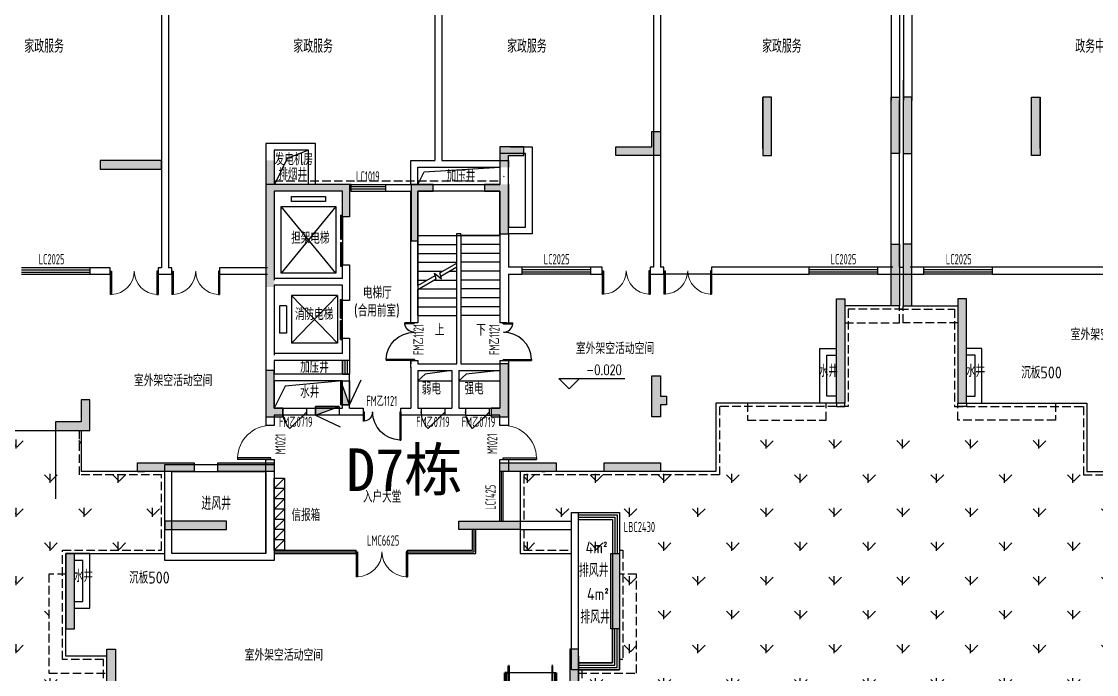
# Model space of a CAD drawing. Header units: millimetres. Extents: x 36720183 to 38160956, y 58934012 to 60388477.
# Drawn here: x 37618049 to 37649512, y 59357228 to 59376333 of the extents above; entities that cross this region are included whole.
import ezdxf

# ---------------------------------------------------------------- set-up
doc = ezdxf.new("R2010")
doc.units = ezdxf.units.MM
doc.header["$LTSCALE"] = 1000
doc.header["$MEASUREMENT"] = 0
doc.linetypes.add('DASH', pattern=[0.35, 0.25, -0.1])
doc.linetypes.add('X-A7-L1-PLAN$0$DOTE', pattern=[2.42, 2, -0.2, 0.02, -0.2])
for name, color, linetype in [('003-核算户型面积-公摊部分轮廓', 30, 'Continuous'), ('@ 绿化', 8, 'Continuous'), ('@YL', 2, 'Continuous'), ('@扑救面填充', 8, 'Continuous'), ('@铺装', 2, 'Continuous'), ('C_Wall', 6, 'Continuous'), ('CURTWALL', 4, 'Continuous'), ('DIM_ELEV', 3, 'Continuous'), ('DIM_LEAD', 3, 'Continuous'), ('DIM_SYMB', 3, 'Continuous'), ('EVTR', 2, 'Continuous'), ('j-建筑提资说明', 5, 'Continuous'), ('PUB_DIM', 3, 'Continuous'), ('PUB_TEXT', 7, 'Continuous'), ('RMJM - P1 - P - 120-1$0$文字说明', 7, 'Continuous'), ('STAIR', 2, 'Continuous'), ('TEXT', 1, 'Continuous'), ('WALL', 4, 'Continuous'), ('WINDOW', 2, 'Continuous'), ('WINDOW_TEXT', 3, 'Continuous'), ('X-A4-4F-PLAN$0$水X-EQU', 1, 'Continuous'), ('X-A4-4F-PLAN$0$洞', 5, 'Continuous'), ('X-A7-L1-PLAN$0$240_STAIR_R', 1, 'Continuous'), ('X-A7-L1-PLAN$0$DIM_SYMB', 3, 'Continuous'), ('X-A7-L1-PLAN$0$dote', 1, 'X-A7-L1-PLAN$0$DOTE'), ('裙楼挑廊', 7, 'Continuous'), ('首层轮廓', 6, 'Continuous')]:
    doc.layers.add(name, color=color, linetype=linetype)
doc.layers.add('X-A7-L1-PLAN$0$230_Floors', color=1, linetype='Continuous', lineweight=50)
doc.styles.add('_TCH_DIM', font='SIMPLEX', dxfattribs={"bigfont": 'GBCBIG'})
doc.styles.add('RMJM - P1 - P - 120-1$0$RMJM_TEXT', font='ARIAL.TTF', dxfattribs={"height": 2.5})
doc.styles.get("Standard").update_dxf_attribs({"font": 'gbenor.shx', "bigfont": 'gbcbig.shx'})
pattern_1 = [(90, (0, 0), (-997.795475, 997.795475), [264.58066, -1731.01015]), (45, (0, 0), (-997.796155, 997.796155), [264.58066, -1146.51615]), (135, (0, 0), (-997.796155, -997.796155), [264.58066, -1146.51615])]

# ---------------------------------------------------------------- blocks, each defined once
blk = doc.blocks.new('gj1-0107')
at = {"layer": 'WALL', "color": 2}
for points in [[(42996867, 57649299), (42998267, 57649299), (42998267, 57644699), (42996867, 57644699)], [(42997067, 57649099), (42998067, 57649099), (42998067, 57644899), (42997067, 57644899)]]:
    blk.add_lwpolyline(points, close=True, dxfattribs=at)
at = {"layer": 'j-建筑提资说明', "color": 2, "insert": (42997318, 57647089), "char_height": 350, "width": 661.79, "attachment_point": 1}
blk.add_mtext('4m²', dxfattribs=at)
at = {"layer": 'PUB_TEXT', "color": 2}
blk.add_text('排风井', height=385.8, dxfattribs=at).set_placement((42997123, 57646051))
blk = doc.blocks.new('X-A4-4F-PLAN$0$A$C331B4B6F')
at = {"layer": 'X-A4-4F-PLAN$0$水X-EQU'}
blk.add_hatch(color=256, dxfattribs=at).paths.add_polyline_path([(-208, -272), (258, -439), (-208, -439)])
blk.add_line((-208, -272), (279, -45), dxfattribs=at)
blk.add_lwpolyline([(-208, -272), (-208, -439), (258, -439), (258, -272)], close=True, dxfattribs=at)
at = {"layer": 'X-A4-4F-PLAN$0$洞'}
blk.add_lwpolyline([(-208, -272), (258, -439)], dxfattribs=at)
blk.add_lwpolyline([(-208, -272), (258, -439), (-208, -439)], close=True, dxfattribs=at)
blk = doc.blocks.new('$DorLib2D$00000001')
for p, q in [((0.45, 0.975), (0.5, 0.975)), ((0.45, 0), (0.45, 0.975)), ((0.5, 0), (0.5, 0.975)), ((0.5, 0), (0.45, 0))]:
    blk.add_line(p, q)
at = {"lineweight": 13}
blk.add_arc((0.475, 0), 0.975, 91.4693, 180, dxfattribs=at)
blk = doc.blocks.new('$DORLIB2D$00000127')
at = {"color": 0, "linetype": 'Continuous'}
for p, q in [((-0.033, 0.795), (-0.533, 0.795)), ((-0.533, 0.795), (-0.533, 0.69)), ((-0.033, 0.69), (-0.533, 0.69)), ((-0.033, 0.795), (-0.033, 0.69)), ((0.033, 0.795), (0.033, 0.69)), ((0.533, 0.795), (0.033, 0.795)), ((0.533, 0.69), (0.033, 0.69)), ((0.533, 0.795), (0.533, 0.69)), ((0.5, 0.5), (-0.5, 0.5))]:
    blk.add_line(p, q, dxfattribs=at)
blk = doc.blocks.new('$DorLib2D$00000225')
at = {"color": 0}
for p, q in [((0.475, -0.001), (0.475, 0.752)), ((0.475, 0.752), (0.5, 0.752)), ((0.5, -0.001), (0.5, 0.752)), ((-0.5, 0), (-0.5, 0.252)), ((-0.475, 0.252), (-0.5, 0.252)), ((-0.475, 0), (-0.475, 0.252)), ((-0.475, 0), (-0.5, 0)), ((0.475, -0.001), (0.5, -0.001))]:
    blk.add_line(p, q, dxfattribs=at)
for centre, radius, start, end in [((0.505, -0.002), 0.755, 92.2493, 179.7238), ((-0.501, 0.003), 0.251, 359.7899, 84.0974)]:
    blk.add_arc(centre, radius, start, end, dxfattribs=at)
blk = doc.blocks.new('$DorLib2D$00000114')
at = {"color": 0}
blk.add_line((0.5, 0), (-0.207, 0.707), dxfattribs=at)
blk.add_arc((0.5, 0), 1, 135, 180, dxfattribs=at)
blk = doc.blocks.new('$DorLib2D$00000002')
for p, q in [((-0.5, 0), (-0.5, 0.4875)), ((-0.475, 0.4875), (-0.5, 0.4875)), ((-0.475, 0), (-0.475, 0.4875)), ((0.475, 0), (0.475, 0.4875)), ((0.475, 0.4875), (0.5, 0.4875)), ((0.5, 0), (0.5, 0.4875)), ((-0.5, 0), (-0.475, 0)), ((0.5, 0), (0.475, 0))]:
    blk.add_line(p, q)
at = {"lineweight": 13}
for centre, start, end in [((-0.4875, 0), 0, 88.53072), ((0.4875, 0), 91.46928, 180)]:
    blk.add_arc(centre, 0.4875, start, end, dxfattribs=at)
blk = doc.blocks.new('wza-0112')
at = {"layer": 'X-A7-L1-PLAN$0$230_Floors'}
for p, q in [((4846714, -2268723), (4846689, -2268723)), ((4846689, -2272524), (4846689, -2268723)), ((4847989, -2268723), (4847964, -2268723)), ((4846689, -2268923), (4846589, -2268923)), ((4846589, -2272524), (4846589, -2268923)), ((4846619, -2272524), (4846619, -2268923)), ((4848059, -2272524), (4848059, -2268923)), ((4848089, -2272524), (4848089, -2268923))]:
    blk.add_line(p, q, dxfattribs=at)
at = {"layer": 'X-A7-L1-PLAN$0$240_STAIR_R'}
for points in [[(4846589, -2272524), (4846689, -2272524)], [(4846714, -2272524), (4847964, -2272524)], [(4847989, -2272524), (4848089, -2272524)]]:
    blk.add_lwpolyline(points, dxfattribs=at)
at = {"layer": 'X-A7-L1-PLAN$0$DIM_SYMB'}
blk.add_lwpolyline([(4847339, -2272635, 0, 0, 0), (4847339, -2269355, 80, 0, 0), (4847339, -2269055, 0, 0, 0)], format="xyseb", dxfattribs=at)
at = {"layer": 'X-A7-L1-PLAN$0$dote', "linetype": 'ByBlock'}
blk.add_line((4847964, -2268923), (4846714, -2268923), dxfattribs=at)
for points in [[(4846714, -2268723), (4846714, -2272723), (4846689, -2272723), (4846689, -2268723)], [(4847964, -2268723), (4847964, -2272723), (4847989, -2272723), (4847989, -2268723)], [(4848089, -2268923), (4847989, -2268923)]]:
    blk.add_lwpolyline(points, dxfattribs=at)
at = {"layer": 'TEXT'}
blk.add_text('上', height=350, dxfattribs=at).set_placement((4847202, -2273079))
blk = doc.blocks.new('D7D8scpm')
at = {"layer": 'C_Wall'}
h = blk.add_hatch(color=6, dxfattribs=at)
h.dxf.hatch_style = 1
h.paths.add_polyline_path([(412271.5, -170494.8), (412271.5, -170294.8), (412021.5, -170294.8), (412021.5, -171944.8), (412271.5, -171944.8)])
h.paths.add_polyline_path([(412021.5, -174894.8), (412271.5, -174894.8), (412271.5, -174694.8), (412271.5, -173244.8), (412021.5, -173244.8)])
h.paths.add_polyline_path([(413621.5, -178194.8), (413871.5, -178194.8), (413871.5, -174694.8), (413621.5, -174694.8)])
h.paths.add_polyline_path([(416821.5, -178194.8), (416821.5, -177294.8), (416571.5, -177294.8), (416571.5, -177944.8), (415821.5, -177944.8), (415821.5, -178194.8)])
h.paths.add_polyline_path([(416371.5, -181994.8), (416371.5, -181794.8), (416121.5, -181794.8), (416121.5, -183994.8), (416371.5, -183994.8)])
h.paths.add_polyline_path([(417321.5, -187794.8), (417571.5, -187794.8), (417571.5, -184594.8), (417321.5, -184594.8)])
h.paths.add_polyline_path([(421172, -188494.8), (421172, -188244.8), (419471.6, -188244.8), (419471.6, -188494.8), (419621.6, -188494.8), (419621.6, -188494.8)])
h.paths.add_polyline_path([(428971.6, -188494.8), (428971.6, -188244.8), (427271.1, -188244.8), (427271.1, -188494.8), (427421.1, -188494.8), (427421.1, -188494.8)])
h.paths.add_polyline_path([(430871.6, -187794.8), (431121.6, -187794.8), (431121.6, -187694.8), (431121.6, -184594.8), (430871.6, -184594.8)])
h.paths.add_polyline_path([(432071.5, -183994.8), (432321.5, -183994.8), (432321.5, -181794.8), (432071.5, -181794.8), (432071.5, -181994.8)])
h.paths.add_polyline_path([(433521.5, -179394.8), (433521.5, -179144.8), (433321.5, -179144.8), (431871.5, -179144.8), (431871.5, -179394.8)])
h.paths.add_polyline_path([(428821.5, -179144.8), (428821.5, -179394.8), (430471.5, -179394.8), (430471.5, -179144.8), (430271.5, -179144.8)])
h.paths.add_polyline_path([(429421.5, -181094.8), (429421.5, -180844.8), (427621.5, -180844.8), (427621.5, -181094.8)])
h.paths.add_polyline_path([(420571.5, -179144.8), (420571.5, -179394.8), (422221.5, -179394.8), (422221.5, -179144.8), (422021.5, -179144.8)])
h.paths.add_polyline_path([(418221.5, -179144.8), (418221.5, -179394.8), (419871.5, -179394.8), (419871.5, -179144.8), (419671.5, -179144.8)])
h.paths.add_polyline_path([(419021.5, -180844.8), (419021.5, -181094.8), (420821.5, -181094.8), (420821.5, -180844.8)])
h.paths.add_polyline_path([(422221.5, -176444.8), (421971.5, -176444.8), (421971.5, -177794.8), (422474, -177794.8), (422474, -177544.8), (422221.5, -177544.8)])
h.paths.add_polyline_path([(422221.5, -171194.8), (424221.5, -171194.8), (424221.5, -171944.8), (424421.5, -171944.8), (424421.8, -170994.8), (422221.5, -170994.8), (422221.5, -170294.8), (421971.5, -170294.8), (421971.5, -173994.8), (422221.5, -173994.8)])
h.paths.add_polyline_path([(418921.5, -170544.8), (418921.5, -170294.8), (417321.5, -170294.8), (417121.5, -170294.8), (417121.5, -170544.8)])
h.paths.add_polyline_path([(426421.8, -171194.8), (426871.8, -171194.8), (426871.8, -170994.8), (426221.8, -170994.8), (426221.8, -172644.8), (426421.8, -172644.8)])
h.paths.add_polyline_path([(432221.5, -169894.8), (432221.5, -170144.8), (433521.5, -170144.8), (433521.5, -169444.8), (433271.5, -169444.8), (433271.5, -169894.8)])
h.paths.add_polyline_path([(436771.5, -168444.8), (436521.5, -168444.8), (436521.5, -170144.8), (436771.5, -170144.8)])
h.paths.add_polyline_path([(440271.5, -170094.8), (440521.5, -170094.8), (440521.5, -168444.8), (440271.5, -168444.8), (440271.5, -168644.8)])
h.paths.add_polyline_path([(440271.5, -174344.8), (440271.5, -174544.8), (440521.5, -174544.8), (440521.5, -172744.8), (440271.5, -172744.8)])
h.paths.add_polyline_path([(438671.5, -177194.8), (438671.5, -177394.8), (438921.5, -177394.8), (438921.5, -174344.8), (438671.5, -174344.8)])
h.paths.add_polyline_path([(433521.5, -177444.8), (433701.9, -177444.8), (433701.9, -177194.8), (433521.5, -177194.8), (433521.5, -176594.8), (433271.5, -176594.8), (433271.5, -177794.8), (433521.5, -177794.8)])
h.paths.add_polyline_path([(428821.5, -177544.8), (428566.9, -177544.8), (428566.9, -177794.8), (429071.5, -177794.8), (429071.5, -176244.8), (428821.5, -176244.8)])
h.paths.add_polyline_path([(428821.5, -170494.8), (429071.5, -170494.8), (429071.5, -170144.8), (429521.5, -170144.8), (429521.5, -169894.8), (428821.5, -169894.8)])
h.paths.add_polyline_path([(429071.5, -170994.8), (428371.5, -170994.8), (428371.5, -171194.8), (428821.5, -171194.8), (428821.5, -172444.8), (429071.5, -172444.8)])
h = blk.add_hatch(color=6, dxfattribs=at)
h.dxf.hatch_style = 1
h.paths.add_polyline_path([(468881.4, -170494.8), (468881.4, -170294.8), (469131.4, -170294.8), (469131.4, -171944.8), (468881.4, -171944.8)])
h.paths.add_polyline_path([(469131.4, -174894.8), (468881.4, -174894.8), (468881.4, -174694.8), (468881.4, -173244.8), (469131.4, -173244.8)])
h.paths.add_polyline_path([(467531.4, -178194.8), (467281.4, -178194.8), (467281.4, -174694.8), (467531.4, -174694.8)])
h.paths.add_polyline_path([(464331.4, -178194.8), (464331.4, -177294.8), (464581.4, -177294.8), (464581.4, -177944.8), (465331.4, -177944.8), (465331.4, -178194.8)])
h.paths.add_polyline_path([(464781.4, -181994.8), (464781.4, -181794.8), (465031.4, -181794.8), (465031.4, -183994.8), (464781.4, -183994.8)])
h.paths.add_polyline_path([(463831.4, -187794.8), (463581.4, -187794.8), (463581.4, -184594.8), (463831.4, -184594.8)])
h.paths.add_polyline_path([(459980.9, -188494.8), (459980.9, -188244.8), (461681.4, -188244.8), (461681.4, -188494.8), (461531.4, -188494.8), (461531.4, -188494.8)])
h.paths.add_polyline_path([(452181.4, -188494.8), (452181.4, -188244.8), (453881.9, -188244.8), (453881.9, -188494.8), (453731.9, -188494.8), (453731.9, -188494.8)])
h.paths.add_polyline_path([(450281.4, -187794.8), (450031.4, -187794.8), (450031.4, -187694.8), (450031.4, -184594.8), (450281.4, -184594.8)])
h.paths.add_polyline_path([(449081.4, -183994.8), (448831.4, -183994.8), (448831.4, -181794.8), (449081.4, -181794.8), (449081.4, -181994.8)])
h.paths.add_polyline_path([(447631.4, -179394.8), (447631.4, -179144.8), (447831.4, -179144.8), (449281.4, -179144.8), (449281.4, -179394.8)])
h.paths.add_polyline_path([(452331.4, -179144.8), (452331.4, -179394.8), (450681.4, -179394.8), (450681.4, -179144.8), (450881.4, -179144.8)])
h.paths.add_polyline_path([(451731.4, -181094.8), (451731.4, -180844.8), (453531.4, -180844.8), (453531.4, -181094.8)])
h.paths.add_polyline_path([(460581.4, -179144.8), (460581.4, -179394.8), (458931.4, -179394.8), (458931.4, -179144.8), (459131.4, -179144.8)])
h.paths.add_polyline_path([(462931.4, -179144.8), (462931.4, -179394.8), (461281.4, -179394.8), (461281.4, -179144.8), (461481.4, -179144.8)])
h.paths.add_polyline_path([(462131.4, -180844.8), (462131.4, -181094.8), (460331.4, -181094.8), (460331.4, -180844.8)])
h.paths.add_polyline_path([(458931.4, -176444.8), (459181.4, -176444.8), (459181.4, -177794.8), (458679, -177794.8), (458679, -177544.8), (458931.4, -177544.8)])
h.paths.add_polyline_path([(458931.4, -171194.8), (456931.4, -171194.8), (456931.4, -171944.8), (456731.4, -171944.8), (456731.1, -170994.8), (458931.4, -170994.8), (458931.4, -170294.8), (459181.4, -170294.8), (459181.4, -173994.8), (458931.4, -173994.8)])
h.paths.add_polyline_path([(462231.4, -170544.8), (462231.4, -170294.8), (463831.4, -170294.8), (464031.4, -170294.8), (464031.4, -170544.8)])
h.paths.add_polyline_path([(454731.1, -171194.8), (454281.1, -171194.8), (454281.1, -170994.8), (454931.1, -170994.8), (454931.1, -172644.8), (454731.1, -172644.8)])
h.paths.add_polyline_path([(448931.4, -169894.8), (448931.4, -170144.8), (447631.4, -170144.8), (447631.4, -169444.8), (447881.4, -169444.8), (447881.4, -169894.8)])
h.paths.add_polyline_path([(444381.4, -168444.8), (444631.4, -168444.8), (444631.4, -170144.8), (444381.4, -170144.8)])
h.paths.add_polyline_path([(440881.4, -170094.8), (440631.4, -170094.8), (440631.4, -168444.8), (440881.4, -168444.8), (440881.4, -168644.8)])
h.paths.add_polyline_path([(440881.4, -174344.8), (440881.4, -174544.8), (440631.4, -174544.8), (440631.4, -172744.8), (440881.4, -172744.8)])
h.paths.add_polyline_path([(442481.4, -177194.8), (442481.4, -177394.8), (442231.4, -177394.8), (442231.4, -174344.8), (442481.4, -174344.8)])
h.paths.add_polyline_path([(447631.4, -177444.8), (447451, -177444.8), (447451, -177194.8), (447631.4, -177194.8), (447631.4, -176594.8), (447881.4, -176594.8), (447881.4, -177794.8), (447631.4, -177794.8)])
h.paths.add_polyline_path([(452331.4, -177544.8), (452586.1, -177544.8), (452586.1, -177794.8), (452081.4, -177794.8), (452081.4, -176244.8), (452331.4, -176244.8)])
h.paths.add_polyline_path([(452331.4, -170494.8), (452081.4, -170494.8), (452081.4, -170144.8), (451631.4, -170144.8), (451631.4, -169894.8), (452331.4, -169894.8)])
h.paths.add_polyline_path([(452081.4, -170994.8), (452781.4, -170994.8), (452781.4, -171194.8), (452331.4, -171194.8), (452331.5, -172444.8), (452081.5, -172444.8)])
at = {"color": 6}
for p, q in [((424221.5, -176544.8), (424421.5, -176544.8)), ((422521.6, -179594.8), (422221.6, -179894.8)), ((422521.6, -179894.8), (422221.6, -180194.8)), ((422521.6, -179894.8), (422221.6, -179894.8)), ((422521.6, -180194.8), (422221.6, -180494.8)), ((422521.6, -180194.8), (422221.6, -180194.8)), ((422521.6, -180494.8), (422221.6, -180794.8)), ((422521.6, -180494.8), (422221.6, -180494.8)), ((422521.6, -180794.8), (422221.6, -181094.8)), ((422521.6, -180794.8), (422221.6, -180794.8)), ((422521.6, -181094.8), (422221.6, -181394.8)), ((422521.6, -181094.8), (422221.6, -181094.8)), ((422521.6, -181394.8), (422221.6, -181694.8)), ((422521.6, -181394.8), (422221.6, -181394.8))]:
    blk.add_line(p, q, dxfattribs=at)
blk.add_lwpolyline([(422221.6, -179594.8), (422521.6, -179594.8), (422521.6, -181694.8), (422221.6, -181694.8), (422221.6, -179594.8)], dxfattribs=at)
at = {"layer": '003-核算户型面积-公摊部分轮廓', "color": 6}
blk.add_lwpolyline([(426421.5, -170994.8), (426603, -170630.7), (428821.5, -170494.8)], dxfattribs=at)
at = {"layer": '@铺装', "color": 6, "ltscale": 0.2}
blk.add_line((435021.5, -173619.8), (433621.5, -173619.8), dxfattribs=at)
at = {"layer": 'C_Wall', "color": 6}
blk.add_line((424421.8, -170994.8), (424421.8, -170994.8), dxfattribs=at)
for points in [[(436771.5, -168444.8), (436521.5, -168444.8), (436521.5, -170144.8), (436771.5, -170144.8)], [(440271.5, -168644.8), (440271.5, -168444.8), (440521.5, -168444.8), (440521.5, -170094.8), (440271.5, -170094.8), (440271.5, -168644.8)], [(440881.4, -168644.8), (440881.4, -168444.8), (440631.4, -168444.8), (440631.4, -170094.8), (440881.4, -170094.8), (440881.4, -168644.8)], [(444381.4, -168444.8), (444631.4, -168444.8), (444631.4, -170144.8), (444381.4, -170144.8)], [(432221.5, -170144.8), (432221.5, -169894.8), (433271.5, -169894.8), (433271.5, -169444.8), (433521.5, -169444.8), (433521.5, -170144.8)], [(429521.5, -169894.8), (428821.5, -169894.8), (428821.5, -170994.8), (428371.5, -170994.8), (428371.5, -171194.8), (428821.5, -171194.8), (428821.5, -172444.8), (429071.5, -172444.8), (429071.5, -170144.8), (429521.5, -170144.8)], [(418921.5, -170544.8), (418921.5, -170294.8), (417321.5, -170294.8), (417321.5, -170294.8), (417121.5, -170294.8), (417121.5, -170544.8)], [(426871.8, -171194.8), (426871.8, -170994.8), (426221.8, -170994.8), (426221.8, -172644.8), (426421.8, -172644.8), (426421.8, -171194.8)], [(440271.5, -174544.8), (440271.5, -174344.8), (440271.5, -174344.8), (440271.5, -172744.8), (440521.5, -172744.8), (440521.5, -174544.8)], [(440881.4, -174544.8), (440881.4, -174344.8), (440881.4, -174344.8), (440881.4, -172744.8), (440631.4, -172744.8), (440631.4, -174544.8)], [(438671.5, -177394.8), (438671.5, -177194.8), (438671.5, -177194.8), (438671.5, -174344.8), (438921.5, -174344.8), (438921.5, -177394.8)], [(442481.4, -177394.8), (442481.4, -177194.8), (442481.4, -177194.8), (442481.4, -174344.8), (442231.4, -174344.8), (442231.4, -177394.8)], [(422221.5, -176444.8), (421971.5, -176444.8), (421971.5, -177794.8), (422474, -177794.8), (422474, -177544.8), (422221.5, -177544.8)], [(428821.5, -176244.8), (428821.5, -177544.8), (428566.9, -177544.8), (428566.9, -177794.8), (429071.5, -177794.8), (429071.5, -176244.8)], [(433521.5, -177794.8), (433271.5, -177794.8), (433271.5, -176594.8), (433521.5, -176594.8), (433521.5, -177194.8), (433701.9, -177194.8), (433701.9, -177444.8), (433521.5, -177444.8)], [(416571.5, -177294.8), (416571.5, -177944.8), (415821.5, -177944.8), (415821.5, -178194.8), (416821.5, -178194.8), (416821.5, -177294.8)], [(419671.5, -179144.8), (419871.5, -179144.8), (419871.5, -179394.8), (418221.5, -179394.8), (418221.5, -179144.8), (419671.5, -179144.8)], [(422021.5, -179144.8), (422221.5, -179144.8), (422221.5, -179394.8), (420571.5, -179394.8), (420571.5, -179144.8), (422021.5, -179144.8)], [(430271.5, -179144.8), (430471.5, -179144.8), (430471.5, -179394.8), (428821.5, -179394.8), (428821.5, -179144.8), (430271.5, -179144.8)], [(433321.5, -179144.8), (433521.5, -179144.8), (433521.5, -179394.8), (431871.5, -179394.8), (431871.5, -179144.8), (433321.5, -179144.8)], [(420821.5, -180844.8), (419021.5, -180844.8), (419021.5, -181094.8), (420821.5, -181094.8)], [(427621.5, -180844.8), (429421.5, -180844.8), (429421.5, -181094.8), (427621.5, -181094.8)], [(416121.5, -183994.8), (416371.5, -183994.8), (416371.5, -181994.8), (416371.5, -181994.8), (416371.5, -181794.8), (416121.5, -181794.8)], [(432321.5, -183994.8), (432071.5, -183994.8), (432071.5, -181994.8), (432071.5, -181994.8), (432071.5, -181794.8), (432321.5, -181794.8)], [(417321.5, -184594.8), (417571.5, -184594.8), (417571.5, -187794.8), (417321.5, -187794.8)], [(431121.6, -184594.8), (430871.6, -184594.8), (430871.6, -187794.8), (430871.6, -187794.8), (431121.6, -187794.8), (431121.6, -187694.8), (431121.6, -187694.8)]]:
    blk.add_lwpolyline(points, close=True, dxfattribs=at)
at = {"layer": 'C_Wall', "color": 6, "const_width": 0.02}
blk.add_lwpolyline([(424221.5, -171944.8), (424421.5, -171944.8), (424421.8, -170994.8), (422221.5, -170994.8), (422221.5, -170294.8), (421971.5, -170294.8), (421971.5, -173994.8), (422221.5, -173994.8), (422221.5, -171194.8), (424221.5, -171194.8)], close=True, dxfattribs=at)
at = {"layer": 'CURTWALL', "color": 6}
blk.add_line((418221.5, -179394.8), (418421.5, -179394.8), dxfattribs=at)
at = {"layer": 'DIM_ELEV', "color": 6}
for p, q in [((430851.5, -176973.6), (430551.5, -176673.6)), ((430551.5, -176673.6), (432479.4, -176673.6)), ((430851.5, -176973.6), (431151.5, -176673.6))]:
    blk.add_line(p, q, dxfattribs=at)
at = {"layer": 'DIM_LEAD', "color": 6, "const_width": 20}
blk.add_lwpolyline([(428935.8, -170773.4, 1), (428944, -170755.1, 1)], format="xyb", close=True, dxfattribs=at)
at = {"layer": 'DIM_SYMB', "color": 6}
for points in [[(428221.5, -174964.8, 0, 0, 0), (428221.5, -171844.8, 0, 0, 0), (427021.5, -171844.8, 0, 0, 0), (427021.5, -173234.8, 80, 0, 0), (427021.5, -173534.8, 0, 0, 0)], [(427021.5, -174964.8, 0, 0, 0), (427021.5, -174094.8, 80, 0, 0), (427021.5, -173794.8, 0, 0, 0)]]:
    blk.add_lwpolyline(points, format="xyseb", dxfattribs=at)
at = {"layer": 'EVTR', "color": 6}
for p, q in [((422721.5, -171494.8), (422721.5, -171344.8)), ((422721.5, -171344.8), (423721.5, -171344.8)), ((423721.5, -171344.8), (423721.5, -171494.8)), ((422421.5, -171644.8), (424021.5, -171644.8)), ((424021.5, -171644.8), (422421.5, -173594.6)), ((424021.5, -173594.8), (422421.5, -171644.8)), ((422421.5, -173594.8), (422421.5, -171644.8)), ((423721.5, -171494.8), (422721.5, -171494.8)), ((424021.5, -171644.8), (424021.5, -173594.8)), ((424021.5, -173594.8), (422421.5, -173594.8)), ((422721.5, -174244.8), (424071.5, -175644.8)), ((424071.5, -174244.8), (422721.5, -175644.8)), ((424071.5, -174244.8), (422721.5, -174244.8)), ((422721.5, -174244.8), (422721.5, -175644.8)), ((424071.5, -174244.8), (424071.5, -175644.8)), ((422576.8, -174544.8), (422376.8, -174544.8)), ((422376.8, -174544.8), (422376.8, -175344.8)), ((422576.8, -174544.8), (422576.8, -175344.8)), ((422576.8, -175344.8), (422376.8, -175344.8)), ((424071.5, -175644.8), (422721.5, -175644.8))]:
    blk.add_line(p, q, dxfattribs=at)
at = {"layer": 'PUB_DIM', "color": 6}
for points in [[(423223.2, -169994.6), (422594.6, -170240.1), (422223.2, -170994.6)], [(427421.5, -176444.8), (426638.7, -176542.9), (426421.5, -176744.8)], [(428821.5, -176444.8), (427838.7, -176542.9), (427621.5, -176744.8)], [(424221.5, -176744.8), (422540.5, -176896.6), (422221.6, -177544.8)]]:
    blk.add_lwpolyline(points, dxfattribs=at)
at = {"layer": 'STAIR', "color": 6}
for p, q in [((428821.5, -171194.8), (426421.5, -171194.8)), ((426421.5, -171194.8), (426421.5, -172494.8)), ((428821.5, -172494.8), (428821.5, -171194.8)), ((426421.5, -173953.5), (426421.5, -172494.8)), ((426421.5, -172494.8), (427561.5, -172494.8)), ((426421.5, -172494.8), (428821.5, -172494.8)), ((427561.5, -172434.8), (427681.5, -172434.8)), ((427561.5, -172494.8), (427561.5, -172434.8)), ((427621.5, -172494.8), (427621.5, -172494.8)), ((427621.5, -172494.8), (427621.5, -172494.8)), ((427621.5, -172494.8), (427621.5, -172494.8)), ((427681.5, -172494.8), (427681.5, -172434.8)), ((428821.5, -172494.8), (427681.5, -172494.8)), ((428821.5, -172494.8), (428821.5, -174834.8)), ((426421.5, -172754.8), (427561.5, -172754.8)), ((426421.5, -173014.8), (427561.5, -173014.8)), ((428821.5, -172754.8), (427681.5, -172754.8)), ((428821.5, -173014.8), (427681.5, -173014.8)), ((426421.5, -173274.8), (427561.5, -173274.8)), ((427068.6, -173579.9), (427561.5, -173295.3)), ((428821.5, -173274.8), (427681.5, -173274.8)), ((426421.5, -173534.8), (427146.7, -173534.8)), ((426421.5, -173953.5), (426930.3, -173659.7)), ((426957.1, -173759.7), (426910.9, -173587.4)), ((426910.9, -173587.4), (427117, -173760.3)), ((427117, -173760.3), (427068.6, -173579.9)), ((427095.4, -173679.9), (427561.5, -173410.7)), ((427346.7, -173534.8), (427561.5, -173534.8)), ((428821.5, -173534.8), (427681.5, -173534.8)), ((426421.5, -174068.9), (426957.1, -173759.7)), ((426421.5, -173794.8), (426696.3, -173794.8)), ((426896.3, -173794.8), (427561.5, -173794.8)), ((428821.5, -173794.8), (427681.5, -173794.8)), ((426421.5, -174834.8), (426421.5, -174068.9)), ((426446, -174054.8), (427561.5, -174054.8)), ((428821.5, -174054.8), (427681.5, -174054.8)), ((426421.5, -174314.8), (427561.5, -174314.8)), ((426421.5, -174574.8), (427561.5, -174574.8)), ((428821.5, -174314.8), (427681.5, -174314.8)), ((428821.5, -174574.8), (427681.5, -174574.8)), ((426421.5, -174834.8), (427561.5, -174834.8)), ((428821.5, -174834.8), (427681.5, -174834.8))]:
    blk.add_line(p, q, dxfattribs=at)
at = {"layer": 'TEXT', "color": 6}
blk.add_line((432120.4, -181794.8), (432321.5, -181794.8), dxfattribs=at)
at = {"layer": 'WALL', "color": 6}
for p, q in [((418921.4, -161620), (418921.4, -173432.9)), ((419121.4, -161620), (419121.4, -173432.9)), ((426921.4, -161620), (426921.4, -170294.8)), ((427121.4, -161620), (427121.4, -170294.8)), ((433321.5, -161620), (433321.5, -173419.8)), ((433521.5, -161620), (433521.5, -173419.8)), ((440271.5, -161420), (440271.5, -168544.8)), ((440521.5, -161620), (440521.5, -168544.8)), ((440631.5, -161620), (440631.5, -168544.8)), ((440881.5, -161420), (440881.5, -168544.8)), ((440521.5, -167944.8), (440521.5, -168444.8)), ((440631.4, -167944.8), (440631.4, -168444.8)), ((440271.4, -173419.8), (440271.5, -168544.8)), ((440521.4, -173419.8), (440521.5, -168544.8)), ((440631.5, -173419.8), (440631.5, -168544.8)), ((440881.5, -173419.8), (440881.5, -168544.8)), ((421971.5, -169794.6), (421971.5, -178044.8)), ((422221.5, -169994.6), (422221.5, -170994.8)), ((422221.5, -170294.8), (422221.5, -170994.8)), ((424421.5, -170994.8), (421971.5, -170994.8)), ((424421.5, -170994.8), (424421.5, -171944.8)), ((424471.8, -170994.8), (424421.8, -170994.8)), ((424471.8, -171194.8), (424471.8, -170994.8)), ((425471.5, -170994.8), (428371.5, -170994.8)), ((425471.5, -170994.8), (425471.5, -171194.8)), ((428371.5, -170994.8), (428821.5, -170994.8)), ((422221.5, -171194.8), (422221.5, -171444.8)), ((424221.5, -171194.8), (422221.5, -171194.8)), ((422221.5, -171194.8), (422221.5, -173794.8)), ((422221.5, -171194.8), (422221.5, -171444.8)), ((424221.5, -171194.8), (422221.5, -171194.8)), ((422221.5, -171194.8), (422221.5, -173744.8)), ((424221.5, -171944.8), (424221.5, -171194.8)), ((424471.8, -171194.8), (424421.8, -171194.8)), ((425471.5, -171194.8), (426221.5, -171194.8)), ((426221.5, -175044.8), (426221.5, -171194.8)), ((426421.5, -171194.8), (426421.5, -175044.8)), ((428371.5, -171194.8), (426421.5, -171194.8)), ((428821.5, -171194.8), (428371.5, -171194.8)), ((428821.5, -171194.8), (428821.5, -175033.4)), ((428821.5, -171194.8), (428821.5, -175044.8)), ((424421.5, -171944.8), (424221.5, -171944.8)), ((424221.5, -173744.8), (424221.5, -173344.8)), ((424221.5, -173344.8), (424421.5, -173344.8)), ((424421.5, -173344.8), (424421.5, -173894.8)), ((417421.4, -173432.9), (416821.5, -173432.9)), ((416821.5, -173432.9), (416821.5, -173632.9)), ((417421.4, -173632.9), (416821.5, -173632.9)), ((417421.4, -173632.9), (417421.4, -173432.9)), ((418921.4, -173432.9), (418821.4, -173432.9)), ((418821.4, -173432.9), (418821.4, -173632.9)), ((419221.4, -173632.9), (418821.4, -173632.9)), ((419221.4, -173432.9), (419121.4, -173432.9)), ((419221.4, -173632.9), (419221.4, -173432.9)), ((422021.5, -173432.9), (420621.4, -173432.9)), ((420621.4, -173432.9), (420621.4, -173632.9)), ((422021.5, -173632.9), (420621.4, -173632.9)), ((429471.5, -173419.8), (429071.5, -173419.8)), ((429071.5, -173619.8), (429471.5, -173619.8)), ((429471.5, -173619.8), (429471.5, -173419.8)), ((431821.5, -173419.8), (431471.5, -173419.8)), ((431471.5, -173419.8), (431471.5, -173619.8)), ((431471.5, -173619.8), (431821.5, -173619.8)), ((431821.5, -173619.8), (431821.5, -173419.8)), ((433321.5, -173419.8), (433221.5, -173419.8)), ((433221.5, -173419.8), (433221.5, -173619.8)), ((433221.5, -173619.8), (433421.5, -173619.8)), ((433421.5, -173619.8), (433621.5, -173619.8)), ((433621.5, -173419.8), (433521.5, -173419.8)), ((433621.5, -173619.8), (433621.5, -173419.8)), ((437871.5, -173419.8), (435021.5, -173419.8)), ((435021.5, -173419.8), (435021.5, -173619.8)), ((435021.5, -173619.8), (437871.5, -173619.8)), ((437871.5, -173619.8), (437871.5, -173419.8)), ((440321.5, -173419.8), (439871.5, -173419.8)), ((439871.5, -173419.8), (439871.5, -173619.8)), ((439871.5, -173619.8), (440421.5, -173619.8)), ((440421.5, -173619.8), (440731.5, -173619.8)), ((440521.5, -173419.8), (440631.5, -173419.8)), ((440731.5, -173619.8), (441231.4, -173619.8)), ((441231.4, -173419.8), (440831.5, -173419.8)), ((441231.4, -173619.8), (441231.4, -173419.8)), ((449681.5, -173419.8), (443231.4, -173419.8)), ((443231.4, -173419.8), (443231.4, -173619.8)), ((443231.4, -173619.8), (449681.5, -173619.8)), ((424221.5, -173744.8), (422221.5, -173744.8)), ((424221.5, -173944.8), (422221.5, -173944.8)), ((422221.5, -173944.8), (422221.5, -175944.8)), ((424221.5, -174394.8), (424221.5, -173944.8)), ((424421.5, -173894.8), (424421.5, -174394.8)), ((422221.5, -173994.8), (422221.5, -175994.8)), ((424421.5, -174394.8), (424221.5, -174394.8)), ((426421.5, -175044.8), (426221.5, -175044.8)), ((429021.5, -175044.8), (428821.5, -175044.8)), ((424221.5, -175944.8), (424221.5, -175494.8)), ((424221.5, -175494.8), (424421.5, -175494.8)), ((424421.5, -175494.8), (424421.5, -176144.8)), ((423521.5, -175944.8), (422221.5, -175944.8)), ((424221.5, -175944.8), (422221.5, -175944.8)), ((424221.5, -176144.8), (422221.5, -176144.8)), ((422221.5, -176144.8), (422221.5, -176544.8)), ((424221.5, -176544.8), (424221.5, -176144.8)), ((424421.5, -176144.8), (424221.5, -176144.8)), ((426221.5, -176356.1), (426221.5, -176144.8)), ((426221.5, -176144.8), (426421.5, -176144.8)), ((426221.5, -176144.8), (426221.5, -176244.8)), ((426421.5, -176144.8), (426421.5, -176244.8)), ((426421.5, -176144.8), (426421.5, -176244.8)), ((428821.5, -176144.8), (428821.5, -176244.8)), ((428821.5, -176144.8), (428821.5, -176244.8)), ((428821.5, -176144.8), (429071.5, -176144.8)), ((429071.5, -176144.8), (429071.5, -178044.8)), ((422221.5, -176194.8), (422221.5, -176544.8)), ((426221.5, -176344.8), (426221.5, -176244.8)), ((426221.5, -176344.8), (426221.5, -177544.8)), ((426221.5, -176356.1), (426221.5, -176544.8)), ((426421.5, -176244.8), (427561.5, -176244.8)), ((426421.5, -176444.8), (427421.5, -176444.8)), ((426421.5, -176444.8), (426421.5, -177544.8)), ((427421.5, -176444.8), (427421.5, -177544.8)), ((427621.5, -176444.8), (427621.5, -177544.8)), ((427621.5, -176444.8), (428821.5, -176444.8)), ((427681.5, -176244.8), (428821.5, -176244.8)), ((428821.5, -176444.8), (428821.5, -177544.8)), ((424221.5, -176544.8), (422221.5, -176544.8)), ((422221.5, -176744.8), (422221.5, -177544.8)), ((424221.5, -176744.8), (422221.5, -176744.8)), ((422221.5, -176744.8), (422221.5, -177544.8)), ((424421.5, -176544.8), (424221.5, -176544.8)), ((424221.5, -176544.8), (424421.5, -176544.8)), ((424221.5, -177544.8), (424221.5, -176744.8)), ((424421.5, -177544.8), (424421.5, -176544.8)), ((426421.5, -176744.8), (427421.5, -176744.8)), ((427621.5, -176744.8), (428821.5, -176744.8)), ((422221.5, -177544.8), (422473.9, -177544.8)), ((422221.5, -177544.8), (422471.9, -177544.8)), ((422471.9, -177744.8), (422221.5, -177744.8)), ((422221.5, -177744.8), (422221.5, -178044.8)), ((422471.9, -177544.8), (422471.9, -177744.8)), ((423171.9, -177744.8), (423171.9, -177544.8)), ((423174, -177544.8), (424221.5, -177544.8)), ((423521.5, -177744.8), (423174, -177744.8)), ((424821.5, -177744.8), (423521.5, -177744.8)), ((424421.5, -177544.8), (424821.5, -177544.8)), ((424821.5, -177544.8), (424821.5, -177744.8)), ((425921.5, -177744.8), (425921.5, -177544.8)), ((425921.5, -177544.8), (426221.5, -177544.8)), ((426321.5, -177744.8), (425921.5, -177744.8)), ((426521.5, -177744.8), (426321.5, -177744.8)), ((426421.5, -177544.8), (426521.5, -177544.8)), ((426521.5, -177544.8), (426521.5, -177744.8)), ((427221.5, -177744.8), (427221.5, -177544.8)), ((427221.5, -177544.8), (427421.5, -177544.8)), ((427539.8, -177744.8), (427221.5, -177744.8)), ((427821.5, -177744.8), (427521.5, -177744.8)), ((427621.5, -177544.8), (427821.5, -177544.8)), ((427821.5, -177544.8), (427821.5, -177744.8)), ((428521.5, -177744.8), (428521.5, -177544.8)), ((428521.5, -177544.8), (428566.9, -177544.8)), ((428521.5, -177744.8), (428566.9, -177744.8)), ((428566.9, -177544.8), (428821.5, -177544.8)), ((428821.5, -177744.8), (428566.9, -177744.8)), ((428821.5, -178044.8), (428821.5, -177744.8)), ((422221.5, -178044.8), (421971.5, -178044.8)), ((429071.5, -178044.8), (428821.5, -178044.8)), ((421971.5, -181794.8), (421971.5, -179044.8)), ((421971.5, -179044.8), (422221.5, -179044.8)), ((422221.5, -179044.8), (422221.5, -181794.8)), ((428821.5, -179394.8), (428821.5, -179044.8)), ((428821.5, -179044.8), (429071.5, -179044.8)), ((429071.5, -179044.8), (429071.5, -179394.8)), ((430051.9, -179194.8), (430051.9, -179194.8)), ((422121.5, -179394.8), (421971.5, -179394.8)), ((430040.1, -179394.8), (428921.5, -179394.8)), ((430051.9, -179394.8), (430151.9, -179394.8)), ((431121.5, -180794.7), (431121.5, -180594.6)), ((429421.5, -180844.8), (430920.5, -180844.8)), ((429421.5, -181094.8), (430920.5, -181094.8))]:
    blk.add_line(p, q, dxfattribs=at)
for points in [[(423423.2, -170994.6), (423423.2, -169794.6), (421971.5, -169794.6)], [(429121.5, -169894.8), (429771.5, -169894.8), (429771.5, -172444.8), (429071.5, -172444.8)], [(423223.2, -170994.6), (423223.2, -169994.6), (422221.5, -169994.6)], [(429071.5, -172244.8), (429571.5, -172244.8), (429571.5, -170094.8), (428821.5, -170094.8)], [(426221.5, -170994.8), (426221.5, -170294.8), (426921.4, -170294.8)], [(426421.5, -170994.8), (426421.5, -170494.8), (428821.5, -170494.8)], [(427121.4, -170294.8), (429071.5, -170294.8), (429071.5, -170494.8)], [(429071.5, -170994.8), (429071.5, -172244.8)], [(427561.5, -176244.8), (427561.5, -172494.8), (427681.5, -172494.8), (427681.5, -176244.8)], [(429071.5, -172444.8), (429071.5, -173419.8)], [(426421.5, -173244.8), (426421.5, -174144.8)], [(429071.5, -173619.8), (429071.5, -175044.8)], [(438641.9, -177394.8), (438191.9, -177394.8), (438191.9, -175794.8), (438641.9, -175794.8)], [(442481.4, -177394.8), (442931.4, -177394.8), (442931.4, -175794.8), (442481.4, -175794.8)], [(438641.9, -177194.8), (438391.9, -177194.8), (438391.9, -175994.8), (438641.9, -175994.8)], [(442481.4, -177194.8), (442731.4, -177194.8), (442731.4, -175994.8), (442481.4, -175994.8)], [(438671.5, -177394.8), (438671.5, -177494.8), (438921.5, -177494.8), (438921.5, -177394.8)], [(442481.4, -177394.8), (442481.4, -177494.8), (442231.4, -177494.8), (442231.4, -177394.8)], [(431121.5, -185194.7), (430920.5, -185194.7), (430920.5, -180594.7), (431121.5, -180594.7)], [(431121.5, -184994.7), (431120.5, -184994.7), (431120.5, -180794.7), (431121.5, -180794.7)], [(416371.5, -183394.8), (416821.5, -183394.8), (416821.5, -181794.8), (416371.5, -181794.8)], [(432120.4, -181794.8), (432120.4, -183994.8)], [(432320.4, -181794.8), (432320.4, -183994.8)], [(416371.5, -183194.8), (416621.5, -183194.8), (416621.5, -181994.8), (416371.5, -181994.8)]]:
    blk.add_lwpolyline(points, dxfattribs=at)
for points in [[(419021.5, -179194.8), (422221.5, -179194.8), (422221.5, -181994.8), (419021.5, -181994.8)], [(419221.5, -179394.8), (421971.5, -179394.8), (421971.5, -181794.8), (419221.5, -181794.8)]]:
    blk.add_lwpolyline(points, close=True, dxfattribs=at)
at = {"layer": 'WINDOW', "color": 6}
for p, q in [((424471.8, -170994.8), (425471.5, -170995.1)), ((424471.8, -171061.4), (425471.5, -171061.4)), ((424471.8, -171128.1), (425471.5, -171128.1)), ((424471.8, -171194.8), (425471.5, -171194.8)), ((426221.5, -172944.8), (426221.5, -172744.8)), ((424221.5, -176144.8), (424221.5, -176544.8)), ((424288.2, -176144.8), (424288.2, -176544.8)), ((424354.9, -176144.8), (424354.9, -176544.8)), ((424421.5, -176144.8), (424421.5, -176544.8)), ((422471.9, -177544.8), (423171.9, -177544.8)), ((423171.9, -177744.8), (422471.9, -177744.8)), ((422473.9, -177544.8), (423173.9, -177544.8)), ((426521.5, -177544.8), (427221.5, -177544.8)), ((427221.5, -177744.8), (426521.5, -177744.8)), ((427821.5, -177544.8), (428521.5, -177544.8)), ((427821.5, -177744.8), (428521.5, -177744.8)), ((428921.5, -180794.8), (428921.5, -179594.8)), ((424621.6, -181794.8), (424621.6, -181694.8)), ((425373.3, -181794.8), (425369.9, -181794.8)), ((426121.6, -181794.8), (426121.6, -181694.8))]:
    blk.add_line(p, q, dxfattribs=at)
at = {"layer": 'WINDOW', "color": 6, "extrusion": (0, 0, -1)}
for p, q in [((416821.5, -173432.9), (414821.5, -173432.9)), ((414821.5, -173499.6), (416821.5, -173499.6)), ((414821.5, -173566.2), (416821.5, -173566.2)), ((416821.5, -173632.9), (414821.5, -173632.9)), ((431471.5, -173419.8), (429471.5, -173419.8)), ((429471.5, -173486.4), (431471.5, -173486.4)), ((429471.5, -173553.1), (431471.5, -173553.1)), ((431471.5, -173619.8), (429471.5, -173619.8)), ((439871.5, -173419.8), (437871.5, -173419.8)), ((437871.5, -173486.4), (439871.5, -173486.4)), ((437871.5, -173553.1), (439871.5, -173553.1)), ((439871.5, -173619.8), (437871.5, -173619.8)), ((443231.4, -173419.8), (441231.4, -173419.8)), ((441231.4, -173486.4), (443231.4, -173486.4)), ((441231.4, -173553.1), (443231.4, -173553.1)), ((443231.4, -173619.8), (441231.4, -173619.8))]:
    blk.add_line(p, q, dxfattribs=at)
at = {"layer": 'WINDOW', "color": 6}
for points in [[(428821.5, -180844.8), (428821.5, -179394.8)], [(428871.5, -180844.8), (428871.5, -179394.8)], [(428921.5, -180844.8), (428921.5, -179394.8), (428921.6, -179394.8)], [(431121.5, -180594.7), (432320.5, -180594.7), (432320.5, -181794.9)], [(431121.5, -180661.3), (432253.8, -180661.3), (432253.8, -181794.8)], [(431121.5, -180728), (432187.1, -180728), (432187.1, -181794.8)], [(431121.5, -180794.7), (432120.4, -180794.7), (432120.4, -181794.8)], [(426121.6, -181794.8), (428121.6, -181794.8), (428121.6, -181094.8)], [(426121.6, -181744.8), (428071.6, -181744.8), (428071.6, -181094.8)], [(426121.6, -181694.8), (428021.6, -181694.8), (428021.6, -181094.8)], [(422221.6, -181694.8), (422221.6, -181694.8), (424621.6, -181694.8)], [(422221.6, -181744.8), (424621.6, -181744.8)], [(422221.6, -181794.8), (424621.6, -181794.8)], [(425369.9, -181794.8), (425373.3, -181794.8)], [(431121.6, -185061.4), (432187.1, -185061.4), (432187.1, -183994.8)], [(431121.6, -184994.7), (432120.4, -184994.7), (432120.4, -183994.8)], [(431121.6, -185128.1), (432253.8, -185128.1), (432253.8, -183994.8)], [(431121.6, -185194.8), (432320.5, -185194.8), (432320.5, -183994.8)]]:
    blk.add_lwpolyline(points, dxfattribs=at)
at = {"layer": '首层轮廓', "color": 6}
for p, q in [((436521.5, -169944.8), (436521.5, -168444.8)), ((444631.4, -169944.8), (444631.4, -168444.8)), ((422223.2, -170044.6), (422223.2, -170044.6)), ((440521.5, -174544.8), (438921.5, -174545)), ((438921.5, -174545), (438921.5, -177394.8)), ((440631.4, -174544.8), (442231.4, -174545.1)), ((442231.4, -174545.1), (442231.4, -177394.8)), ((438921.5, -177394.8), (435146.5, -177394.8)), ((435146.5, -177394.8), (435146.5, -179394.8)), ((442231.4, -177394.8), (446006.4, -177394.8)), ((446006.4, -177394.8), (446006.4, -179394.8)), ((418221.5, -179394.8), (416571.5, -179394.8)), ((419021.5, -179394.8), (416621.5, -179394.8)), ((419021.5, -181794.8), (419021.5, -179394.8)), ((435146.5, -179394.8), (429421.5, -179394.8)), ((429421.5, -179394.8), (429421.5, -181794.8)), ((446006.4, -179394.8), (451731.4, -179394.8)), ((416121.5, -184794.8), (416121.5, -181794.8)), ((416121.5, -181794.8), (419021.5, -181794.8)), ((429421.5, -181794.8), (430920.5, -181794.8)), ((432320.4, -181794.8), (432321.5, -181794.8)), ((417321.5, -184794.8), (416121.5, -184794.8)), ((417321.5, -188494.8), (417321.5, -184794.8)), ((431121.6, -184794.8), (431121.6, -188494.8)), ((432321.5, -184794.8), (432320.4, -184794.8))]:
    blk.add_line(p, q, dxfattribs=at)
at = {"layer": '首层轮廓', "color": 6, "linetype": 'DASH'}
blk.add_line((422221.5, -170894.8), (428821.5, -170894.8), dxfattribs=at)
for points in [[(438921.5, -174545), (438921.5, -175044.8), (440521.5, -175044.8), (440521.6, -174544.8)], [(442231.4, -174545.1), (442231.4, -175044.8), (440631.4, -175044.8), (440631.4, -174544.8)], [(440621.5, -174644.7), (439021.5, -174645), (439021.5, -177494.8), (435246.5, -177494.8), (435246.5, -179494.8), (429521.5, -179494.8), (429521.5, -180844.8)], [(440531.4, -174644.8), (440531.4, -174644.8), (442131.4, -174645.1), (442131.4, -177494.8), (445906.4, -177494.8), (445906.4, -179494.8), (451631.4, -179494.8), (451631.4, -181694.8), (448731.4, -181694.8), (448731.4, -184594.8), (448731.4, -184894.8), (449931.4, -184894.8), (449931.4, -188594.8), (453331.4, -188594.8)], [(436071.5, -177394.8), (436071.5, -177894.8), (438371.5, -177894.8), (438371.5, -177394.8)], [(445081.4, -177394.8), (445081.4, -177894.8), (442231.4, -177894.8), (442231.4, -177394.8)], [(420621.5, -188594.8), (417221.5, -188594.8), (417221.5, -184894.8), (416021.5, -184894.8), (416021.5, -181694.8), (418921.5, -181694.8), (418921.5, -179494.8), (416521.5, -179494.8), (416521.5, -178194.8)], [(429521.5, -181094.8), (429521.5, -181694.8), (430920.5, -181694.8)], [(432320.4, -181694.8), (432421.5, -181694.8), (432421.5, -184594.8), (432421.5, -184894.8), (432320.4, -184894.8)], [(416121.5, -182394.8), (415621.5, -182394.8), (415621.5, -185294.8), (417321.5, -185294.8), (417321.5, -184794.8)], [(431121.6, -185294.8), (432821.5, -185294.8), (432821.5, -182394.8), (432321.5, -182394.8)], [(431221.6, -185194.7), (431221.6, -188594.8), (427821.5, -188594.8)]]:
    blk.add_lwpolyline(points, dxfattribs=at)
at = {"layer": '首层轮廓', "color": 6}
blk.add_lwpolyline([(413871.5, -178194.8), (416571.5, -178194.8), (416571.5, -179394.8)], dxfattribs=at)
at = {"layer": '003-核算户型面积-公摊部分轮廓', "color": 6}
blk.add_blockref('wza-0112', (-4417617.3, 2083640.2), dxfattribs=at)
at = {"layer": 'WINDOW', "color": 6}
for name, p, xscale, yscale, zscale, rotation in [('$DORLIB2D$00000127', (424321.5, -172644.8), 1400, 200, 1400, 90), ('$DorLib2D$00000002', (418121.4, -173532.9), 1400, 1400, 1400, 180), ('$DorLib2D$00000002', (419921.4, -173532.9), 1400, 1400, 1400, 180), ('$DorLib2D$00000002', (432521.5, -173519.8), 1400, 1400, 1400, 180), ('$DorLib2D$00000002', (434321.5, -173519.8), 1400, 1400, 1400, 180), ('$DORLIB2D$00000127', (424321.5, -174944.8), -1100, 200, -1100, 90), ('$DorLib2D$00000225', (426318.4, -175594.8), -1100, 1100, -1100, 90), ('$DorLib2D$00000225', (428923.1, -175594.8), 1100, 1100, -1100, 270), ('$DorLib2D$00000114', (422821.9, -177644.8), -700.0000000000001, 700.0000000000001, -700.0000000000001, 180), ('$DorLib2D$00000225', (425371.5, -177648), -1100, 1100, -1100, 180), ('$DorLib2D$00000114', (426871.5, -177644.8), -700.0000000000001, 700.0000000000001, -700.0000000000001, 180), ('$DorLib2D$00000114', (428171.5, -177644.8), -700.0000000000001, 700.0000000000001, -700.0000000000001, 180), ('$DorLib2D$00000001', (422121.5, -178544.8), -1000, 1000, 1000, 90), ('$DorLib2D$00000001', (428921.5, -178544.8), 1000, 1000, 1000, 270), ('$DorLib2D$00000002', (425371.6, -181744.8), -1500, 1500, -1500, 180)]:
    blk.add_blockref(name, p, dxfattribs=dict(at, xscale=xscale, yscale=yscale, zscale=zscale, rotation=rotation))
at = {"layer": 'X-A4-4F-PLAN$0$水X-EQU', "color": 6, "xscale": -1.5, "yscale": 1.5, "zscale": 1.5}
for p, rotation in [((424829.8, -177132.3), 270), ((423734, -178153.1), 180)]:
    blk.add_blockref('X-A4-4F-PLAN$0$A$C331B4B6F', p, dxfattribs=dict(at, rotation=rotation))
at = {"layer": 'DIM_LEAD', "color": 6}
for s, p in [('家政服务', (414905.2, -167142.5)), ('家政服务', (422778.2, -167142.5)), ('家政服务', (429034.2, -167142.5)), ('家政服务', (436496.2, -167142.5)), ('政务中心', (445665.7, -167142.5))]:
    blk.add_text(s, height=385.82, dxfattribs=at).set_placement(p)
at = {"layer": 'j-建筑提资说明', "color": 6, "insert": (431332, -181442.2), "char_height": 350, "width": 661.792, "attachment_point": 1}
blk.add_mtext('4m²', dxfattribs=at)
at = {"layer": 'PUB_TEXT', "color": 6, "style": '_TCH_DIM'}
for s, p in [('上', (426917.2, -175419.8)), ('下', (428126.6, -175419.8))]:
    blk.add_text(s, height=337.6, dxfattribs=at).set_placement(p)
at = {"layer": 'PUB_TEXT', "color": 6}
for s, height, p in [('室外架空活动空间', 337.59, (445529.4, -175552.6)), ('室外架空活动空间', 337.59, (431046.5, -175960.8)), ('室外架空活动空间', 337.59, (418113, -176899.1)), ('进风井', 385.82, (420087.1, -180522.4)), ('排风井', 385.82, (431136.2, -182480.1)), ('室外架空活动空间', 337.59, (421351.9, -184933.7))]:
    blk.add_text(s, height=height, dxfattribs=at).set_placement(p)
at = {"layer": 'PUB_TEXT', "color": 6, "style": '_TCH_DIM', "width": 0.705882}
blk.add_text('-0.020', height=297.5, dxfattribs=at).set_placement((431349.4, -176568.6))
at = {"layer": 'RMJM - P1 - P - 120-1$0$文字说明', "color": 6, "insert": (427731.3, -178717.5), "char_height": 1250, "width": 25500, "attachment_point": 3, "style": 'RMJM - P1 - P - 120-1$0$RMJM_TEXT'}
blk.add_mtext('{\\fSimSun|b0|i0|c134|p2;D7栋}', dxfattribs=at)
at = {"layer": 'TEXT', "color": 6}
for s, p in [('发电机房', (422234.2, -170434.7)), ('排烟井', (422339.6, -170873.2)), ('加压井', (427264.4, -170925)), ('担架电梯', (422712.5, -172734.6)), ('电梯厅', (424815, -174339.1)), ('消防电梯', (422827.2, -174967)), ('(合用前室)', (424551.1, -174862.6)), ('加压井', (422977.3, -176510)), ('水井', (438156.4, -176626.4)), ('水井', (442465.1, -176626.5)), ('沉板500', (444083.2, -176673.2)), ('弱电', (426537.2, -177142.4)), ('强电', (427786.4, -177142.4)), ('水井', (422977.3, -177240.2)), ('入户大堂', (424816.3, -180304.9)), ('信报箱', (422724.1, -180844.2)), ('水井', (416355.2, -182626.5)), ('沉板500', (417973.3, -182673.2))]:
    blk.add_text(s, height=350, dxfattribs=at).set_placement(p)
at = {"layer": 'WINDOW_TEXT', "color": 6, "width": 0.7}
for s, p in [('LC1019', (424614.7, -170911.7)), ('LC2025', (415324.4, -173333.6)), ('LC2025', (430107.9, -173333.6)), ('LC2025', (438502.4, -173333.6)), ('LC2025', (441875.9, -173333.6)), ('FM乙1121', (424915.4, -177481.1)), ('FM乙0719', (422358.9, -178093.2)), ('FM乙0719', (426373.8, -178093.2)), ('FM乙0719', (427708.2, -178093.2)), ('LBC2430', (432450.3, -181167.7)), ('LMC6625', (424935.9, -181564.1))]:
    blk.add_text(s, height=300, dxfattribs=at).set_placement(p)
for s, p in [('FM乙1121', (426591.4, -175987)), ('FM乙1121', (428813.2, -175987)), ('M1021', (422548.2, -178889.8)), ('M1021', (428749.2, -178885.3)), ('LC1425', (428698.9, -180516.2))]:
    blk.add_text(s, height=300, rotation=90, dxfattribs=at).set_placement(p)

msp = doc.modelspace()

# ---------------------------------------------------------------- hatches: boundary and pattern name
at = {"layer": '@ 绿化', "linetype": 'Continuous'}
h = msp.add_hatch(dxfattribs=at)
h.set_pattern_fill('GRASS', color=256, scale=500, style=0)
h.set_pattern_definition(pattern_1)
edge = h.paths.add_edge_path()
edge.add_line((37613596, 59369408), (37615248, 59369408))
edge.add_line((37615248, 59369408), (37615248, 59367067))
edge.add_line((37615248, 59367067), (37616849, 59367067))
edge.add_line((37616849, 59367067), (37616849, 59364367))
edge.add_line((37616849, 59364367), (37619049, 59364367))
edge.add_line((37619049, 59364367), (37619799, 59364367))
edge.add_line((37619799, 59364367), (37619799, 59363067))
edge.add_line((37619799, 59363067), (37622149, 59363067))
edge.add_line((37622149, 59363067), (37622149, 59360867))
edge.add_line((37622149, 59360867), (37619249, 59360867))
edge.add_line((37619249, 59360867), (37619349, 59360167))
edge.add_line((37619349, 59360167), (37618849, 59360167))
edge.add_line((37618849, 59360167), (37618849, 59357267))
edge.add_line((37618849, 59357267), (37620449, 59357267))
edge.add_line((37620449, 59357267), (37620449, 59352367))
edge.add_line((37620449, 59352367), (37623849, 59352367))
edge.add_line((37623849, 59352367), (37623849, 59348306))
edge.add_line((37623849, 59348306), (37617587, 59348156))
edge.add_arc((37617587, 59357156), 9000, 182.5019, 270, ccw=False)
edge.add_line((37608596, 59356763), (37608596, 59357367))
edge.add_line((37608596, 59357367), (37613596, 59357366))
edge.add_line((37613596, 59357366), (37613596, 59369408))
edge.add_line((37613596, 59369408), (37615248, 59369408))
h = msp.add_hatch(dxfattribs=at)
h.set_pattern_fill('GRASS', color=256, scale=500, style=0)
h.set_pattern_definition(pattern_1)
edge = h.paths.add_edge_path()
edge.add_line((37634149, 59348156), (37634149, 59349467))
edge.add_line((37634149, 59349467), (37634149, 59352467))
edge.add_line((37634149, 59352467), (37634119, 59352467))
edge.add_line((37634119, 59352467), (37634119, 59353567))
edge.add_line((37634119, 59353567), (37634349, 59353567))
edge.add_line((37634349, 59353567), (37634349, 59357567))
edge.add_line((37634349, 59357567), (37635549, 59357567))
edge.add_line((37635549, 59357567), (37635549, 59360767))
edge.add_line((37635549, 59360767), (37632749, 59360567))
edge.add_line((37632749, 59360567), (37632749, 59363167))
edge.add_line((37632749, 59363167), (37638374, 59363167))
edge.add_line((37638374, 59363167), (37638374, 59364716))
edge.add_line((37638374, 59364716), (37649234, 59364716))
edge.add_line((37649234, 59364716), (37649234, 59363167))
edge.add_line((37649234, 59363167), (37655009, 59363167))
edge.add_line((37655009, 59363167), (37654959, 59360767))
edge.add_line((37654959, 59360767), (37652059, 59360767))
edge.add_line((37652059, 59360767), (37652059, 59357567))
edge.add_line((37652059, 59357567), (37653459, 59357567))
edge.add_line((37653459, 59357567), (37653459, 59354067))
edge.add_line((37653459, 59354067), (37653459, 59354067))
edge.add_line((37653459, 59354067), (37653459, 59351161))
edge.add_arc((37654939, 59341429), 9844, 98.6478, 149.2457)
edge.add_arc((37640065, 59335156), 13000, 60.4364, 88.4553)
edge.add_line((37640416, 59348151), (37633995, 59348156))
at = {"layer": '@扑救面填充'}
h = msp.add_hatch(dxfattribs=at)
h.set_pattern_fill('ANSI31', color=256, scale=150)
h.set_pattern_definition([(45, (0, 0), (-168.3798023, 168.3798023), [])])
edge = h.paths.add_edge_path()
edge.add_line((37601587, 59340166), (37662165, 59340173))
edge.add_line((37662165, 59340173), (37662159, 59348156))
edge.add_line((37662159, 59348156), (37609587, 59348156))
edge.add_line((37609587, 59348156), (37609587, 59381129))
edge.add_line((37609587, 59381129), (37601587, 59381129))
edge.add_line((37601587, 59381129), (37601587, 59340166))
edge.add_line((37601587, 59340166), (37662165, 59340173))

# ---------------------------------------------------------------- linework, layer by layer
at = {"layer": '@YL'}
for points in [[(37619049, 59362367), (37619049, 59364434)], [(37616849, 59364367), (37619049, 59364367)], [(37616849, 59364367), (37619049, 59364367)]]:
    msp.add_lwpolyline(points, dxfattribs=at)

# ---------------------------------------------------------------- block references
msp.add_blockref('D7D8scpm', (37203227, 59542562))
at = {"layer": '裙楼挑廊', "color": 0}
msp.add_blockref('gj1-0107', (-5362719, 1712668), dxfattribs=at)

doc.saveas('drawing.dxf')
